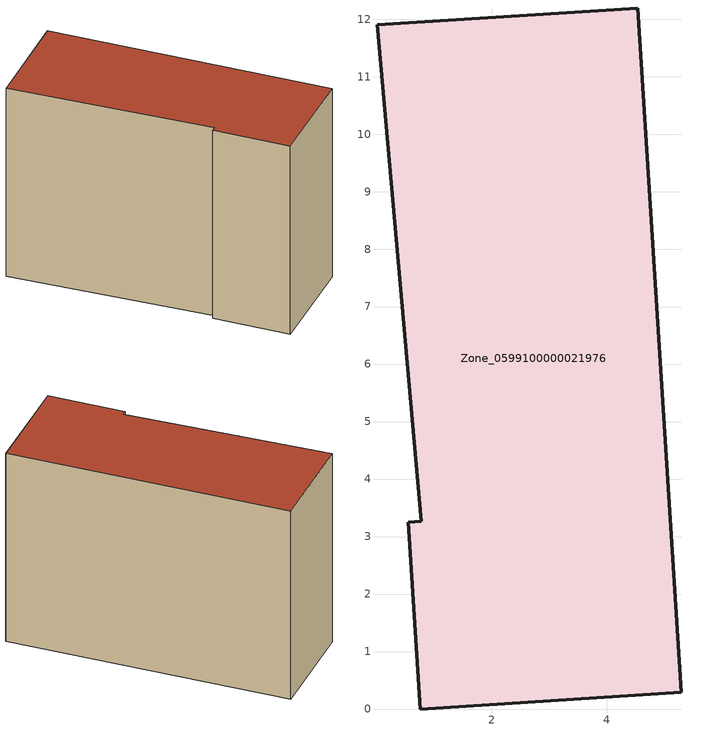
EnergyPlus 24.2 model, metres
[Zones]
Zone_0599100000021976
 floor ground (C_G): 0.76,0 0.55,3.25 0.78,3.27 0.01,11.9 4.54,12.19 5.3,0.29 z0
 wall outside (C_F): 0.76,0 5.3,0.29 4.54,12.19 0.01,11.9 0.78,3.27 0.55,3.25 0.76,0 z0:8.69
 roof outside (C_R): 0.55,3.25 0.76,0 5.3,0.29 4.54,12.19 0.01,11.9 0.78,3.27 z8.69
[BUILDING]
Pand.0599100000021976: North Axis=0; Terrain=City; Loads Convergence Tolerance Value=0.04; Temperature Convergence Tolerance Value=0.4; Solar Distribution=FullExterior; Maximum Number of Warmup Days=25; Minimum Number of Warmup Days=1
[Site:Location]
Rotterdam.The.Hague.AP_ZH_NLD Design_Conditions: Latitude=51.96; Longitude=4.45; Time Zone=1; Elevation=-4.5
[SITE:GROUNDTEMPERATURE:BUILDINGSURFACE]
18, 18, 18, 18, 18, 18, 18, 18, 18, 18, 18, 18
[MATERIAL] Thermal Absorptance=0.9; Solar Absorptance=0.7; Visible Absorptance=0.7
Name | Roughness | Thickness | Conductivity | Density | Specific Heat
G.TC.1992-2005 | MediumSmooth | 0.15 | 0.06 | 540 | 1210
F.TC.1992-2005 | Rough | 0.3 | 0.12 | 1920 | 840
R.TC.1992-2005 | MediumRough | 0.2 | 0.08 | 1500 | 1000
[CONSTRUCTION]
C_G: G.TC.1992-2005
C_F: F.TC.1992-2005
C_R: R.TC.1992-2005
[ZONE]
Zone_0599100000021976: Type=1; Multiplier=1; Ceiling Height=Autocalculate; Volume=Autocalculate; Floor Area=autocalculate; Part of Total Floor Area=Yes
[ZONEINFILTRATION:DESIGNFLOWRATE]
Infil_Zone_0599100000021976: Zone or ZoneList or Space or SpaceList=Zone_0599100000021976; Schedule=AlwaysOn; Design Flow Rate Calculation Method=Flow/Area; Flow Rate per Floor Area=0.0015; Constant Term Coefficient=1; Temperature Term Coefficient=0; Velocity Term Coefficient=0; Velocity Squared Term Coefficient=0
[HVACTEMPLATE:ZONE:IDEALLOADSAIRSYSTEM]
Zone_0599100000021976: Maximum Heating Supply Air Temperature=50; Minimum Cooling Supply Air Temperature=13; Maximum Heating Supply Air Humidity Ratio=0.0156; Minimum Cooling Supply Air Humidity Ratio=0.0077; Heating Limit=NoLimit; Cooling Limit=NoLimit; Dehumidification Control Type=ConstantSensibleHeatRatio; Cooling Sensible Heat Ratio=0.7; Dehumidification Setpoint=60; Humidification Control Type=None; Humidification Setpoint=30; Outdoor Air Method=None; Outdoor Air Flow Rate per Person=0.00944; Outdoor Air Flow Rate per Zone Floor Area=0; Outdoor Air Flow Rate per Zone=0; Demand Controlled Ventilation Type=None; Outdoor Air Economizer Type=NoEconomizer; Heat Recovery Type=None; Sensible Heat Recovery Effectiveness=0.7; Latent Heat Recovery Effectiveness=0.65
[ZONECONTROL:THERMOSTAT]
ThermostatControl_Zone_0599100000021976: Zone or ZoneList=Zone_0599100000021976; Control Type Schedule=DualSetpointControlType; Control 1=Thermostat_Zone_0599100000021976; Temperature Difference Between Cutout And Setpoint=0
[THERMOSTATSETPOINT:DUALSETPOINT]
Thermostat_Zone_0599100000021976: Heating Setpoint Temperature Schedule=HeatingSetpoint_Zone_0599100000021976; Cooling Setpoint Temperature Schedule=CoolingSetpoint_Zone_0599100000021976
[SCHEDULE:COMPACT]
HeatingSetpoint_Zone_0599100000021976: Through: 12/31, For: AllDays, Until: 24:00, 21
CoolingSetpoint_Zone_0599100000021976: Through: 12/31, For: AllDays, Until: 24:00, 24
DualSetpointControlType: Through: 12/31, For: AllDays, Until: 24:00, 4
AlwaysOn: Through: 12/31, For: AllDays, Until: 24:00, 1
